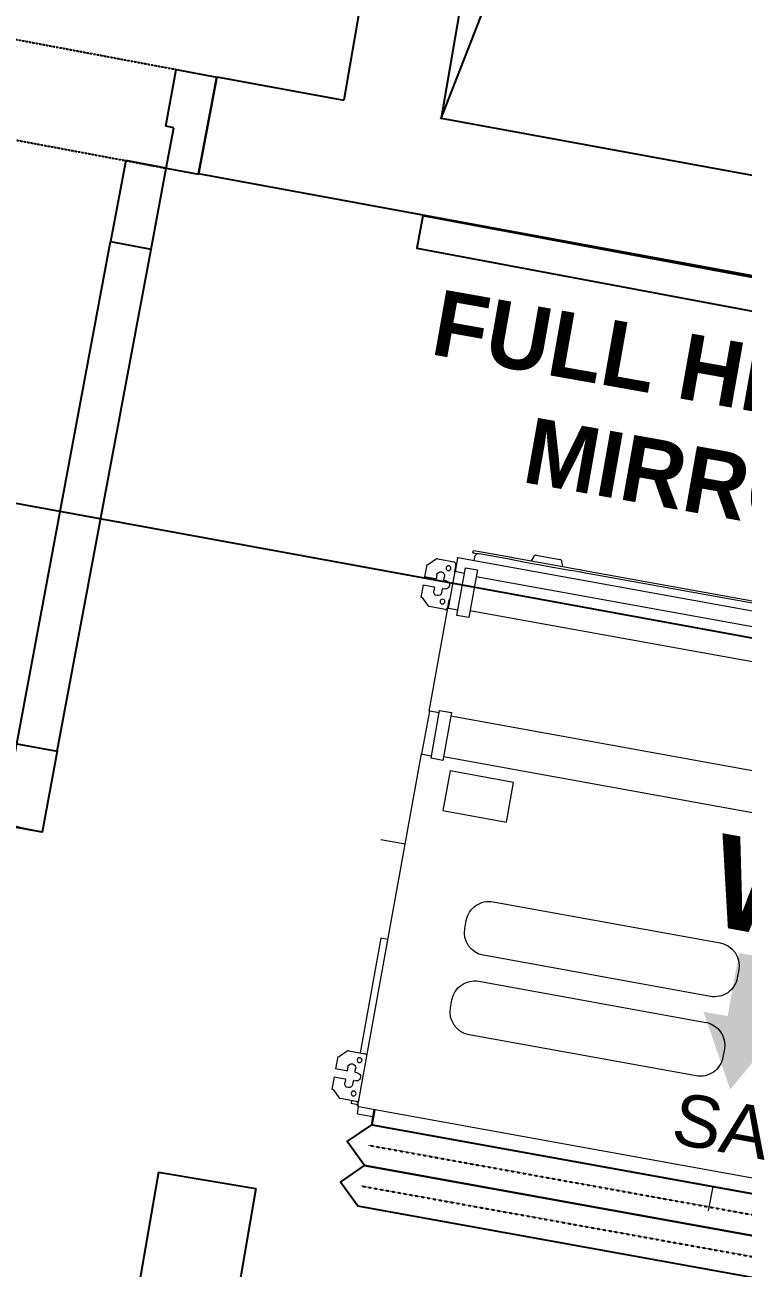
# Model space of a CAD drawing. Extents: x -678889171 to 586587, y -792238163 to 335485.
# Drawn here: x 50438 to 51311, y 27796 to 29305 of the extents above; entities that cross this region are included whole.
import ezdxf
from ezdxf.enums import TextEntityAlignment as Align

# ---------------------------------------------------------------- set-up
doc = ezdxf.new("R2010")
doc.units = 0
doc.header["$MEASUREMENT"] = 0
doc.linetypes.add('HIDDEN', pattern=[0.375, 0.25, -0.125])
doc.linetypes.add('XR-Typ33 8th to11Th$0$XR-A-TYP-8-9-10$0$XR-A-TYP-2-3-4-6-7-8-9-10$0$HIDDEN', pattern=[0.375, 0.25, -0.125])
doc.layers.get('0').update_dxf_attribs({"color": 8})
for name, color, linetype in [('9TH-FURN$0$XR-A-TYP-8-9-10$0$I-GLAZ-FULL', 252, 'Continuous'), ('9TH-FURN$0$XR-A-TYP-8-9-10$0$I-SPCL', 252, 'Continuous'), ('AC-DUCT-FLEX', 50, 'Continuous'), ('XR-A-9TH-FLOOR$0$A-WALL', 252, 'Continuous'), ('XR-Typ33 8th to11Th$0$XR-A-TYP-8-9-10$0$A-FURN-SANT', 252, 'Continuous'), ('XR-Typ33 8th to11Th$0$XR-A-TYP-8-9-10$0$A-WALL', 252, 'Continuous'), ('XR-Typ33 8th to11Th$0$XR-A-TYP-8-9-10$0$XR-A-TYP-2-3-4-6-7-8-9-10$0$A-DOOR', 252, 'Continuous'), ('XR-Typ33 8th to11Th$0$XR-A-TYP-8-9-10$0$XR-A-TYP-2-3-4-6-7-8-9-10$0$A-FLOR-OVHD', 252, 'XR-Typ33 8th to11Th$0$XR-A-TYP-8-9-10$0$XR-A-TYP-2-3-4-6-7-8-9-10$0$HIDDEN')]:
    doc.layers.add(name, color=color, linetype=linetype)
doc.layers.add('LATS_EQ_IDU', color=7, linetype='Continuous', lineweight=0)
doc.styles.add('9TH-FURN$0$XR-A-TYP-8-9-10$0$XREF_1BR$0$KZT', font='')
doc.styles.add('LG-TEXT', font='arial.ttf')
doc.styles.get('9TH-FURN$0$XR-A-TYP-8-9-10$0$XREF_1BR$0$KZT').set_extended_font_data('AvantGarde LT Medium', bold=True)

# ---------------------------------------------------------------- blocks, each defined once
blk = doc.blocks.new('*U2786')
at = {"color": 0, "linetype": 'HIDDEN', "ltscale": 0.25}
for p, q in [((-9.6, -516.4), (-9.5, -1357.5)), ((40.6, -517), (40.5, -1358.1))]:
    blk.add_line(p, q, dxfattribs=at)
at = {"color": 0, "linetype": 'Continuous'}
for points in [[(-9.6, -1383.3), (15.4, -1357.5), (15.5, -516.4), (-9.6, -490.6), (-34.6, -516.5), (-34.5, -1357.5), (-9.6, -1383.3)], [(40.4, -1383.9), (65.4, -1358), (65.4, -517), (40.4, -491.2), (15.5, -516.4), (15.4, -1358.1), (40.4, -1383.9)]]:
    blk.add_lwpolyline(points, dxfattribs=at)
blk = doc.blocks.new('*U1284')
for p, q in [((0, -20), (0, -140)), ((50, -20), (0, -20)), ((50, -90), (50, -20)), ((850, -90), (850, -20)), ((850, -20), (900, -20)), ((900, -20), (900, -140)), ((40, -140), (40, -90)), ((40, -90), (50, -90)), ((860, -90), (850, -90)), ((860, -140), (860, -90)), ((40, -140), (0, -140)), ((860, -140), (900, -140)), ((40, -860), (40, -240)), ((90, -860), (90, -240))]:
    blk.add_line(p, q)
for points in [[(90, -240), (40, -240), (40, -140), (90, -140), (90, -227)], [(90, -860), (40, -860), (40, -960), (90, -960), (90, -873), (90, -960)]]:
    blk.add_lwpolyline(points, close=True)
blk.add_arc((40, -140), 820, 270, 360)
at = {"layer": 'XR-Typ33 8th to11Th$0$XR-A-TYP-8-9-10$0$XR-A-TYP-2-3-4-6-7-8-9-10$0$A-FLOR-OVHD'}
for p, q in [((850, -20), (50, -20)), ((860, -140), (40, -140))]:
    blk.add_line(p, q, dxfattribs=at)
blk = doc.blocks.new('XR-Typ33 8th to11Th')
at = {"layer": 'XR-Typ33 8th to11Th$0$XR-A-TYP-8-9-10$0$A-FURN-SANT', "elevation": 0}
blk.add_lwpolyline([(53744, 15668.3), (54470.5, 17527.3), (54486.6, 15534.8)], dxfattribs=at)
at = {"layer": 'XR-Typ33 8th to11Th$0$XR-A-TYP-8-9-10$0$A-WALL'}
for p, q in [((54099.4, 17722.4), (53744.2, 15669.8, 0)), ((53834, 16892.4), (53626.2, 15691.5)), ((53471.8, 15719.9), (53626.2, 15691.5, 0)), ((53744.2, 15669.8, 0), (54700.2, 15494, 0)), ((53401.1, 14390.4), (53246.5, 13496.9)), ((53401.1, 14390.4), (53519.4, 14370.5)), ((53519.4, 14370.5), (53385, 13593.5))]:
    blk.add_line(p, q, dxfattribs=at)
at = {"layer": 'XR-Typ33 8th to11Th$0$XR-A-TYP-8-9-10$0$A-WALL', "elevation": 0}
blk.add_lwpolyline([(54700.2, 15494), (54678.5, 15375.9), (53449.8, 15601.9), (53471.8, 15719.6)], dxfattribs=at)
at = {"layer": 'XR-Typ33 8th to11Th$0$XR-A-TYP-8-9-10$0$XR-A-TYP-2-3-4-6-7-8-9-10$0$A-DOOR', "extrusion": (4.61893e-10, 3.48434e-10, -1), "zscale": -1, "rotation": 10.59599926478749}
blk.add_blockref('*U1284', (-53475.5, 15739.2, 0), dxfattribs=at)

msp = doc.modelspace()

# ---------------------------------------------------------------- linework, layer by layer
at = {"layer": '9TH-FURN$0$XR-A-TYP-8-9-10$0$I-GLAZ-FULL', "elevation": 0}
msp.add_lwpolyline([(51707.1, 28926.3), (50921.6, 29073.2), (50914.2, 29033.9), (51699.6, 28886.7)], close=True, dxfattribs=at)

# ---------------------------------------------------------------- texts
at = {"layer": '9TH-FURN$0$XR-A-TYP-8-9-10$0$I-SPCL', "attachment_point": 5, "rotation": 349.9442, "style": '9TH-FURN$0$XR-A-TYP-8-9-10$0$XREF_1BR$0$KZT'}
for s, insert, char_height in [('FULL HEIGHT\\PMIRROR', (51272.6, 28817, 0), 80), ('WIC.', (51440, 28238.5, 0), 112.5)]:
    msp.add_mtext_dynamic_manual_height_columns(s, width=1932.754, gutter_width=905.9, heights=[597], dxfattribs=dict(at, insert=insert, char_height=char_height))

# ---------------------------------------------------------------- next in the draw order: block references
at = {"layer": 'XR-A-9TH-FLOOR$0$A-WALL'}
msp.add_blockref('XR-Typ33 8th to11Th', (-2800.4, 13522.1), dxfattribs=at)

# ---------------------------------------------------------------- next in the draw order: hatches: boundary and pattern name
at = {"layer": 'LATS_EQ_IDU', "ltscale": 0.5, "true_color": 0x636466}
msp.add_hatch(color=251, dxfattribs=at).paths.add_polyline_path([(51342.9, 28171.6), (51305.7, 28178.3), (51291.9, 28101.8), (51262.5, 28107.1), (51295, 28012.8), (51358.4, 28089.7), (51329.1, 28095)])

# ---------------------------------------------------------------- next in the draw order: linework, layer by layer
at = {"color": 240, "true_color": 0xed1f24}
msp.add_line((51910.5, 28452.9, -4.6), (49958.7, 28809.8, -1.1), dxfattribs=at)
at = {"layer": 'LATS_EQ_IDU', "color": 251, "true_color": 0x636466}
for p, q in [((50937.8, 28656.3, -2.7), (50928.7, 28650, -2.7)), ((50940, 28656.8, -2.7), (50959.2, 28653.3, -2.7)), ((50963.8, 28657.5, -2.7), (50960.8, 28641.3, -2.7)), ((50963.8, 28657.7, -2.7), (50963.9, 28658.4, -2.7)), ((50963.8, 28657.5, -2.7), (50963.8, 28657.7, -2.7)), ((50963.9, 28658.4, -2.7), (50964.1, 28658.4, -2.7)), ((50964.1, 28658.4, -2.7), (51831.7, 28501.5, -2.7)), ((50982.3, 28664.3, -2.7), (50983.4, 28667.1, -2.7)), ((50982.3, 28664.3, -2.7), (50990, 28662.9, -2.7)), ((50983.4, 28667.1, -2.7), (50990.6, 28665.8, -2.7)), ((50984.2, 28654.8, -2.7), (50985.3, 28660.8, -2.7)), ((50985.5, 28660.7, -2.7), (50985.3, 28660.8, -2.7)), ((51028.8, 28655.9, -2.7), (50990, 28662.9, -2.7)), ((50990.6, 28665.8, -2.7), (51029.3, 28658.8, -2.7)), ((51029.3, 28658.8, -2.7), (51030.5, 28658.5, -2.7)), ((51030.5, 28658.5, -2.7), (51042.5, 28656.4, -2.7)), ((51042.5, 28656.4, -2.7), (51044.2, 28656.1, -2.7)), ((51044.2, 28656.1, -2.7), (51100.5, 28645.9, -2.7)), ((51056.3, 28659.9, -2.7), (51053.1, 28654.5, -2.7)), ((51059.3, 28661.3, -2.7), (51088.2, 28656.1, -2.7)), ((50924, 28634.8, -2.7), (50926.8, 28650, -2.7)), ((50926.8, 28650, -2.7), (50928.3, 28649.8, -2.7)), ((50928.3, 28649.8, -2.7), (50928.7, 28650, -2.7)), ((50952.8, 28596.9, -2.7), (50960.8, 28641.3, -2.7)), ((50960.1, 28641.4, -2.7), (50959.9, 28640.7, -2.7)), ((50961.6, 28649.9, -2.7), (50960.1, 28641.4, -2.7)), ((50972.2, 28639.2, -2.7), (50960.8, 28641.3, -2.7)), ((50963, 28588.1, -2.7), (50973.4, 28646, -2.7)), ((50973.4, 28646, -2.7), (50987.9, 28643.4, -2.7)), ((50987.9, 28643.4, -2.7), (50977.4, 28585.5, -2.7)), ((51030.2, 28655.6, -2.7), (51028.8, 28655.9, -2.7)), ((51042.3, 28653.4, -2.7), (51030.2, 28655.6, -2.7)), ((51041.6, 28653.6, -2.7), (51102.1, 28642.6, -2.7)), ((51091.7, 28647.5, -2.7), (51090.6, 28653.7, -2.7)), ((51100.5, 28645.9, -2.7), (51102.2, 28645.6, -2.7)), ((51113.5, 28640.6, -2.7), (51101.5, 28642.7, -2.7)), ((51102.2, 28645.6, -2.7), (51114.3, 28643.4, -2.7)), ((51114.3, 28643.4, -2.7), (51115.5, 28643.2, -2.7)), ((51115.5, 28643.2, -2.7), (51357, 28599.5, -2.7)), ((50925.8, 28634.5, -2.7), (50924, 28634.8, -2.7)), ((50937.1, 28632.4, -2.7), (50925.8, 28634.5, -2.7)), ((50938.5, 28637.2, -2.7), (50937.7, 28632.8, -2.7)), ((50947.3, 28631.1, -2.7), (50948.1, 28635.4, -2.7)), ((50950.1, 28630.1, -2.7), (50947.7, 28630.5, -2.7)), ((50960.6, 28640.1, -2.7), (50960.3, 28640.2, -2.7)), ((51802.6, 28487.5, -2.7), (50986.4, 28635.2, -2.7)), ((51114.9, 28640.3, -2.7), (51113.5, 28640.6, -2.7)), ((51356.4, 28596.6, -2.7), (51114.9, 28640.3, -2.7)), ((50919.5, 28609.9, -2.7), (50922.3, 28625.2, -2.7)), ((50922.3, 28625.2, -2.7), (50924.1, 28624.8, -2.7)), ((50924.1, 28624.8, -2.7), (50935.4, 28622.8, -2.7)), ((50935.8, 28622.2, -2.7), (50935, 28617.9, -2.7)), ((50944.6, 28616.1, -2.7), (50945.4, 28620.5, -2.7)), ((50946, 28620.9, -2.7), (50948.4, 28620.4, -2.7)), ((50921.1, 28609.6, -2.7), (50919.5, 28609.9, -2.7)), ((50921.3, 28609.3, -2.7), (50921.1, 28609.6, -2.7)), ((50921.3, 28609.3, -2.7), (50927.6, 28600.2, -2.7)), ((50929.4, 28472.1, -2.7), (50952, 28597.1, -2.7)), ((50948.8, 28595.5, -2.7), (50929.5, 28598.9, -2.7)), ((50952, 28597.1, -2.7), (50952.8, 28596.9, -2.7)), ((50952.2, 28597.8, -2.7), (50953.8, 28607, -2.7)), ((50952.8, 28596.9, -2.7), (50964.2, 28594.9, -2.7)), ((50954.7, 28607.3, -2.7), (50954.4, 28607.4, -2.7)), ((50977.4, 28585.5, -2.7), (50963, 28588.1, -2.7)), ((51795.1, 28446, -2.7), (50978.9, 28593.7, -2.7)), ((50929.6, 28472, -2.7), (50920.2, 28420, -2.7)), ((50930.2, 28471.9, -2.7), (50929.4, 28472.1, -2.7)), ((50941.6, 28469.9, -2.7), (50930.2, 28471.9, -2.7)), ((50931.6, 28414.9, -2.7), (50942.1, 28472.8, -2.7)), ((50942.1, 28472.8, -2.7), (50956.6, 28470.2, -2.7)), ((50956.6, 28470.2, -2.7), (50946.1, 28412.3, -2.7)), ((51772, 28318.2, -2.7), (50955.8, 28465.9, -2.7)), ((50842.8, 27993, -2.7), (50920, 28420, -2.7)), ((50920, 28420, -2.7), (50920.8, 28419.9, -2.7)), ((50920.8, 28419.9, -2.7), (50932.2, 28417.8, -2.7)), ((50946.1, 28412.3, -2.7), (50931.6, 28414.9, -2.7)), ((51763.1, 28268.9, -2.7), (50946.9, 28416.6, -2.7)), ((50954.8, 28399.6, -2.7), (50946, 28351.4, -2.7)), ((51031.9, 28385.6, -2.7), (50954.8, 28399.6, -2.7)), ((51023.2, 28337.4, -2.7), (51031.9, 28385.6, -2.7)), ((50946, 28351.4, -2.7), (51023.2, 28337.4, -2.7)), ((50900.2, 28310.4, -2.7), (50870.7, 28315.7, -2.7)), ((51007.1, 28240.6, -2.7), (51282.7, 28190.7, -2.7)), ((50972.7, 28208.3, -2.7), (50974.4, 28217.9, -2.7)), ((50870.8, 28196.3, -2.7), (50845.6, 28057.2, -2.7)), ((50879.3, 28194.7, -2.7), (50870.8, 28196.3, -2.7)), ((51270.9, 28125.8, -2.7), (50995.3, 28175.7, -2.7)), ((51305.3, 28158.1, -2.7), (51303.6, 28148.4, -2.7)), ((50989.6, 28144.2, -2.7), (51265.2, 28094.3, -2.7)), ((50955.2, 28111.9, -2.7), (50957, 28121.5, -2.7)), ((51253.5, 28029.4, -2.7), (50977.9, 28079.2, -2.7)), ((50816, 28037.7, -2.7), (50818.7, 28052.9, -2.7)), ((50818.7, 28052.9, -2.7), (50820.3, 28052.6, -2.7)), ((50820.3, 28052.6, -2.7), (50820.6, 28052.9, -2.7)), ((50829.8, 28059.2, -2.7), (50820.6, 28052.9, -2.7)), ((50832, 28059.7, -2.7), (50851.2, 28056.2, -2.7)), ((51287.9, 28061.7, -2.7), (51286.1, 28052, -2.7)), ((50817.8, 28037.3, -2.7), (50816, 28037.7, -2.7)), ((50829.1, 28035.3, -2.7), (50817.8, 28037.3, -2.7)), ((50830.5, 28040, -2.7), (50829.7, 28035.7, -2.7)), ((50839.3, 28033.9, -2.7), (50840.1, 28038.3, -2.7)), ((50811.5, 28012.8, -2.7), (50814.2, 28028, -2.7)), ((50814.2, 28028, -2.7), (50816.1, 28027.7, -2.7)), ((50816.1, 28027.7, -2.7), (50827.4, 28025.7, -2.7)), ((50827.7, 28025.1, -2.7), (50827, 28020.7, -2.7)), ((50836.6, 28019, -2.7), (50837.4, 28023.3, -2.7)), ((50838, 28023.7, -2.7), (50840.4, 28023.3, -2.7)), ((50842.1, 28032.9, -2.7), (50839.7, 28033.4, -2.7)), ((50813, 28012.5, -2.7), (50811.5, 28012.8, -2.7)), ((50813.3, 28012.2, -2.7), (50813, 28012.5, -2.7)), ((50813.3, 28012.2, -2.7), (50819.6, 28003, -2.7)), ((50840.7, 27998.3, -2.7), (50821.5, 28001.8, -2.7)), ((50835.1, 27999.4, -2.7), (50834.5, 27995.7, -2.7)), ((50842.8, 27994.2, -2.7), (50834.5, 27995.7, -2.7)), ((50842.5, 27992.8, -2.7), (50843.8, 27999.7, -2.7)), ((50843.5, 27992.7, -2.7), (50842.5, 27992.8, -2.7)), ((50843.5, 27992.9, -2.7), (50842.8, 27993, -2.7)), ((50843.4, 27991.9, -2.7), (50843.5, 27992.7, -2.7)), ((50843.5, 27992.7, -2.7), (50843.5, 27992.9, -2.7)), ((50843.5, 27992.9, -2.7), (50843.7, 27992.8, -2.7)), ((50843.5, 27992.7, -2.7), (50843.7, 27992.6, -2.7)), ((50843.5, 27991.9, -2.7), (50843.7, 27992.6, -2.7)), ((50843.7, 27992.6, -2.7), (50843.7, 27992.8, -2.7)), ((50842.2, 27983.3, -2.7), (50843.7, 27991.8, -2.7)), ((50842.2, 27983.3, -2.7), (50861.1, 27979.9, -2.7)), ((50843.5, 27991.9, -2.7), (50843.4, 27991.9, -2.7)), ((51711.1, 27834.9, -2.7), (50843.5, 27991.9, -2.7)), ((50859.3, 27969.9, -2.7), (50862.6, 27988.4, -2.7)), ((50860.5, 27969.9, -2.7), (50863.8, 27988.2, -2.7)), ((50860.3, 27969.7, -2.7), (50859.3, 27969.9, -2.7)), ((50861, 27969.6, -2.7), (50860.3, 27969.7, -2.7)), ((51686.9, 27820.4, -2.7), (50860.5, 27969.9, -2.7)), ((50861.1, 27969.8, -2.7), (50861, 27969.6, -2.7)), ((51273.7, 27895.1, -2.7), (51268.4, 27865.6, -2.7))]:
    msp.add_line(p, q, dxfattribs=at)
at = {"layer": 'LATS_EQ_IDU', "color": 251, "true_color": 0x636466, "extrusion": (-5.61746e-31, -3.10504e-30, -1)}
for centre in [(-50952.9, 28645.5, 2.7), (-50945.6, 28605, 2.7), (-50844.9, 28048.4, 2.7), (-50837.6, 28007.9, 2.7)]:
    msp.add_circle(centre, 2.94, dxfattribs=at)
at = {"layer": 'LATS_EQ_IDU', "color": 251, "true_color": 0x636466}
for centre, radius, start, end in [((50939.5, 28653.9, -2.7), 2.94, 79.7453, 124.7453), ((50988.4, 28660.2, -2.7), 2.94, 79.7453, 169.7453), ((51058.8, 28658.4, -2.7), 2.94, 79.7453, 149.7453), ((51087.7, 28653.2, -2.7), 2.94, 9.7453, 79.7453), ((50958.7, 28650.4, -2.7), 2.94, 349.7453, 79.7453), ((50937.2, 28632.9, -2.7), 0.49, 259.7453, 349.7453), ((50947.8, 28631, -2.7), 0.49, 169.7453, 259.7453), ((50935.3, 28622.3, -2.7), 0.49, 349.7453, 79.7453), ((50945.9, 28620.4, -2.7), 0.49, 79.7453, 169.7453), ((50930, 28601.8, -2.7), 2.94, 214.7453, 259.7453), ((50949.3, 28598.4, -2.7), 2.94, 259.7453, 349.7453), ((50831.4, 28056.8, -2.7), 2.94, 79.7453, 124.7453), ((50850.7, 28053.3, -2.7), 2.94, 349.7453, 79.7453), ((50827.3, 28025.2, -2.7), 0.49, 349.7453, 79.7453), ((50829.2, 28035.8, -2.7), 0.49, 259.7453, 349.7453), ((50837.9, 28023.3, -2.7), 0.49, 79.7453, 169.7453), ((50839.8, 28033.9, -2.7), 0.49, 169.7453, 259.7453), ((50822, 28004.7, -2.7), 2.94, 214.7453, 259.7453), ((50841.3, 28001.2, -2.7), 2.94, 259.7453, 349.7453)]:
    msp.add_arc(centre, radius, start, end, dxfattribs=at)
at = {"layer": 'LATS_EQ_IDU', "color": 251, "true_color": 0x636466, "extrusion": (-5.61746e-31, -3.10504e-30, -1)}
for centre, radius, start, end in [((-50943.3, 28636.3, 2.7), 4.9, 10.2547, 190.2547), ((-50949.3, 28625.2, 2.7), 4.9, 100.2547, 280.2547), ((-50960.4, 28640.7, 2.7), 0.49, 280.2547, 10.2547), ((-50939.8, 28617, 2.7), 4.9, 190.2547, 10.2547), ((-50954.3, 28606.9, 2.7), 0.49, 10.2547, 100.2547), ((-51002.1, 28212.9, 2.7), 28.1, 10.2547, 100.2547), ((-51000.3, 28203.3, 2.7), 28.1, 280.2547, 10.2547), ((-51277.7, 28163.1, 2.7), 28.1, 100.2547, 190.2547), ((-50984.6, 28116.5, 2.7), 28.1, 10.2547, 100.2547), ((-51275.9, 28153.4, 2.7), 28.1, 190.2547, 280.2547), ((-50982.9, 28106.9, 2.7), 28.1, 280.2547, 10.2547), ((-51260.2, 28066.7, 2.7), 28.1, 100.2547, 190.2547), ((-50835.3, 28039.2, 2.7), 4.9, 10.2547, 190.2547), ((-51258.5, 28057, 2.7), 28.1, 190.2547, 280.2547), ((-50841.2, 28028.1, 2.7), 4.9, 100.2547, 280.2547), ((-50831.8, 28019.9, 2.7), 4.9, 190.2547, 10.2547)]:
    msp.add_arc(centre, radius, start, end, dxfattribs=at)

# ---------------------------------------------------------------- next in the draw order: block references
at = {"layer": 'AC-DUCT-FLEX', "color": 251, "true_color": 0x636466, "extrusion": (-6.58952e-12, -3.64187e-11, -1), "zscale": -1.000000000000003, "rotation": 280.2478201520188}
msp.add_blockref('*U2786', (-50345.5, 28027.6, 2.7), dxfattribs=at)

# ---------------------------------------------------------------- next in the draw order: texts
at = {"layer": 'LATS_EQ_IDU', "color": 251, "true_color": 0x636466, "style": 'LG-TEXT'}
msp.add_text('SA', height=63, rotation=349.7453, dxfattribs=at).set_placement((51278.9, 27937.7, -2.7), align=Align.CENTER)

doc.saveas('drawing.dxf')
